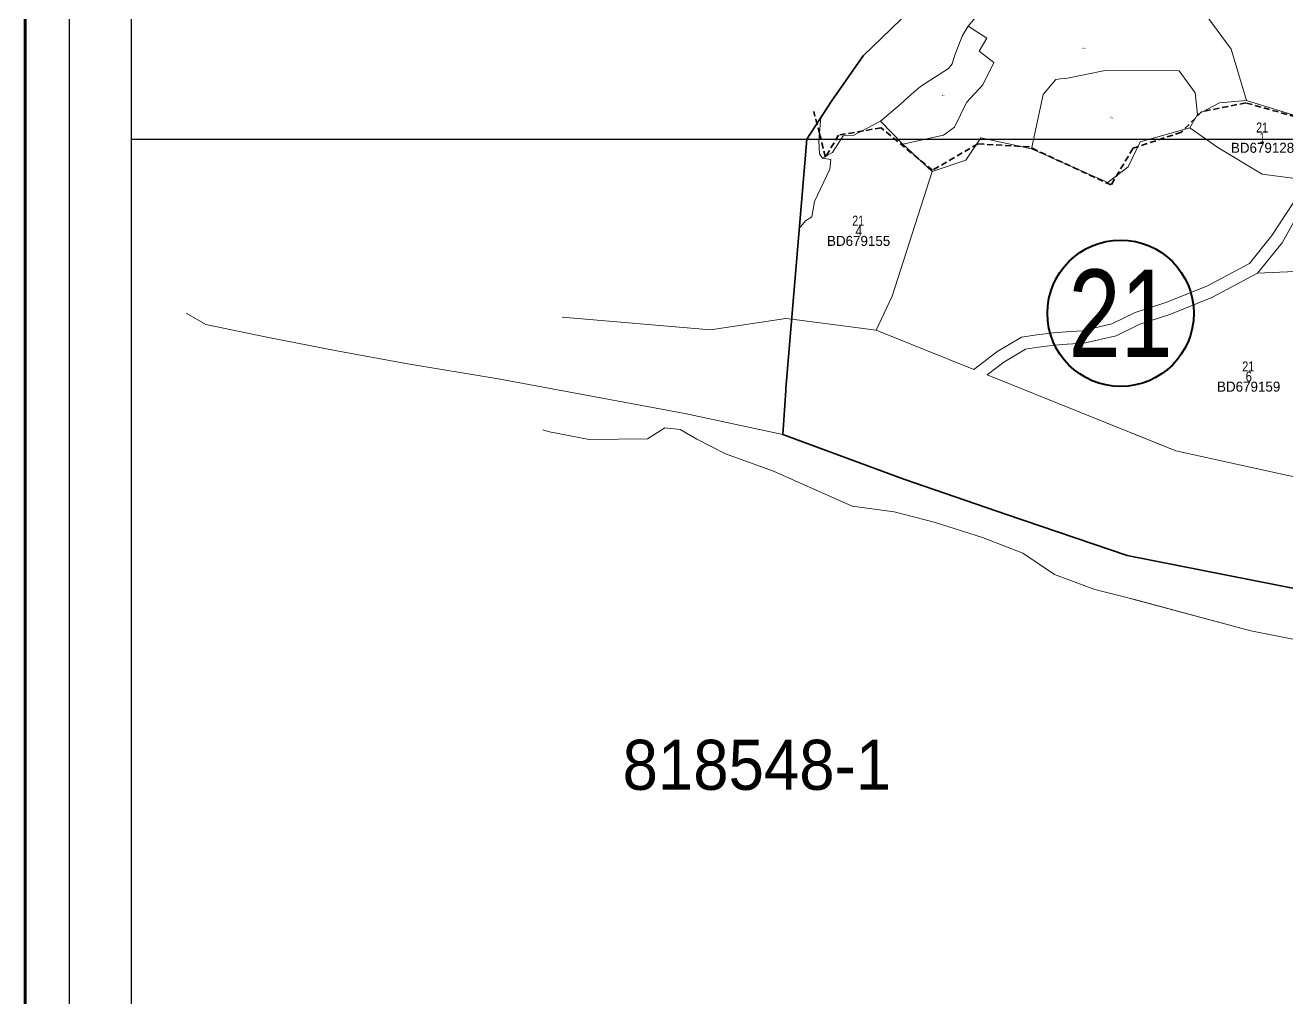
# Model space of a CAD drawing. Header units: metres. Extents: x 547915 to 556085, y 1814738 to 1822008.
# Drawn here: x 547915 to 548924, y 1817314 to 1818091 of the extents above; entities that cross this region are included whole.
import ezdxf
from ezdxf.enums import TextEntityAlignment as Align

# ---------------------------------------------------------------- set-up
doc = ezdxf.new("R2010")
doc.units = ezdxf.units.M
doc.header["$LTSCALE"] = 1.6
doc.linetypes.add('MEDIUM_DASHED', pattern=[4.5, 3, -1.5])
for name, color, linetype, lineweight in [('10', 7, 'Continuous', 13), ('32', 7, 'Continuous', 13), ('34', 7, 'MEDIUM_DASHED', 35), ('40', 7, 'Continuous', 35), ('46', 7, 'Continuous', 35), ('54', 7, 'Continuous', 25), ('63', 7, 'Continuous', 40)]:
    doc.layers.add(name, color=color, linetype=linetype, lineweight=lineweight)
doc.layers.add('20', color=7, linetype='Continuous')
doc.layers.add('55', color=7, linetype='Continuous')

msp = doc.modelspace()

# ---------------------------------------------------------------- linework, layer by layer
at = {"layer": '10'}
for p, q in [((548891.63, 1818031), (548955.22, 1818011.21)), ((548598.89, 1818014.44), (548616.87, 1817996.04))]:
    msp.add_line(p, q, dxfattribs=at)
for points in [[(548714.05, 1818152.92), (548697.36, 1818124.6), (548668.93, 1818090.31)], [(548891.63, 1818031), (548879.25, 1818072.1), (548860.62, 1818097.34), (548863.26, 1818118.43), (548854.93, 1818122.03), (548847.46, 1818132.64), (548836.11, 1818153.66)], [(548668.93, 1818090.31), (548664.07, 1818082.43), (548658.43, 1818067.16), (548656.12, 1818060.29), (548653.39, 1818056.67), (548630.84, 1818042.04), (548621.54, 1818034.06), (548614.51, 1818027.74), (548598.89, 1818014.44)], [(548668.93, 1818090.31), (548683.88, 1818080.8), (548677.75, 1818070.29), (548689.45, 1818061.36), (548680.7, 1818043.49), (548667.66, 1818029.46), (548658.07, 1818009.73), (548649.21, 1818003.17), (548616.87, 1817996.04)], [(548719.57, 1817992.47), (548729.03, 1818035.64), (548739.02, 1818047.74), (548746.42, 1818048.88), (548746.99, 1818048.57), (548778.56, 1818055.06), (548837.75, 1818054.62), (548850.51, 1818037.15), (548852.24, 1818019.67)], [(548846.21, 1818009.21), (548852.24, 1818019.67), (548870, 1818029), (548891.63, 1818031), (548955.22, 1818011.21)], [(548852.24, 1818019.67), (548870, 1818029), (548891.63, 1818031)], [(548551.27, 1818017.59), (548549.53, 1817998.61), (548550.18, 1817988.36), (548552.58, 1817984.91), (548560.43, 1817989.46), (548569.02, 1818002.75), (548577.1, 1818003.09), (548598.89, 1818014.44)], [(548551.27, 1818017.59), (548549.53, 1817998.61), (548550.18, 1817988.36), (548552.58, 1817984.91)], [(548640.08, 1817974.31), (548616.87, 1817996.04), (548598.89, 1818014.44), (548577.1, 1818003.09), (548569.02, 1818002.75), (548560.43, 1817989.46), (548552.58, 1817984.91)], [(548852.24, 1818019.67), (548846.21, 1818009.21), (548806.43, 1817997.93), (548797, 1817978.02), (548780.59, 1817965.5), (548719.57, 1817992.47)], [(548616.87, 1817996.04), (548640.08, 1817974.31), (548667.07, 1817983.27), (548679.15, 1818001.05), (548719.57, 1817992.47)], [(548640.08, 1817974.31), (548667.07, 1817983.27), (548679.15, 1818001.05), (548719.57, 1817992.47), (548780.59, 1817965.5), (548797, 1817978.02), (548806.43, 1817997.93), (548846.21, 1818009.21)], [(548940.91, 1817967.17), (548904, 1817972), (548868.58, 1817993.48), (548846.21, 1818009.21)], [(548552.58, 1817984.91), (548559.19, 1817983.79), (548558.27, 1817976.01), (548546.01, 1817950.36), (548544.03, 1817938.07), (548539.03, 1817934.72), (548533.98, 1817928.78)], [(548640.08, 1817974.31), (548608.26, 1817874.65), (548595.45, 1817847.53)], [(548900.47, 1817892.89), (548942.31, 1817894.88), (548986.01, 1817881.32), (549022.88, 1817868.28)]]:
    msp.add_lwpolyline(points, dxfattribs=at)
at = {"layer": '32'}
for points in [[(548711.51, 1817841.87), (548724, 1817843.69), (548737.16, 1817845.27), (548747.43, 1817846.07), (548760.04, 1817846.82), (548783.89, 1817852.42), (548802.4, 1817861.63), (548826.93, 1817869.43), (548859.7, 1817882.56), (548893.95, 1817900.77), (548911.9, 1817922.94), (548940.91, 1817967.17)], [(548900.47, 1817892.89), (548920.1, 1817917.18), (548945.32, 1817962.83)], [(548714.88, 1817832.23), (548725.32, 1817833.79), (548738.14, 1817835.33), (548748.13, 1817836.09), (548761.5, 1817836.9), (548787.31, 1817842.94), (548806.16, 1817852.31), (548830.31, 1817860.01), (548863.92, 1817873.46), (548900.47, 1817892.89)], [(548527.93, 1817856.2), (548523.29, 1817856.8), (548462.93, 1817847.69), (548344.39, 1817857.74)], [(548711.51, 1817841.87), (548692.01, 1817830.2), (548673.51, 1817816.07), (548595.45, 1817847.53), (548527.93, 1817856.2)], [(548714.88, 1817832.23), (548697.61, 1817821.88), (548684.19, 1817811.77)], [(548987.7, 1817717.46), (548835, 1817751), (548684.19, 1817811.77)], [(548962.38, 1817593.85), (548894.94, 1817607.17), (548836.46, 1817622.83), (548793.74, 1817634.3), (548770.27, 1817640.17), (548738.14, 1817652.12), (548712.82, 1817669.28), (548680.42, 1817681.63), (548641.89, 1817694.02), (548609.87, 1817702.22), (548576.12, 1817706.65), (548513.38, 1817734.72), (548474.96, 1817748.51), (548452.04, 1817760.19), (548438.71, 1817768.04), (548426.54, 1817769.28), (548412.65, 1817760.45), (548365.86, 1817759.98), (548334.18, 1817766.26), (548328.8, 1817767.8)], [(548987.7, 1817717.46), (548835, 1817751), (548800, 1817765.1)], [(548800, 1817632.62), (548860.35, 1817616.43), (548894.94, 1817607.17), (548962.38, 1817593.85), (548984, 1817594.65), (549006.11, 1817596.79), (549037.52, 1817596.58), (549068.9, 1817594.85), (549106.64, 1817587.32)]]:
    msp.add_lwpolyline(points, dxfattribs=at)
at = {"layer": '34'}
msp.add_lwpolyline([(548958.49, 1818010.15), (548890.97, 1818029.08), (548855.83, 1818022.05), (548839.44, 1818005.64), (548800.79, 1817992.75), (548783.23, 1817963.45), (548717.65, 1817993.92), (548676.66, 1817996.27), (548640.36, 1817975.17), (548599.37, 1818009.16), (548565.41, 1818003.3), (548554.87, 1817985.72), (548550.19, 1818004.47), (548545.5, 1818022.05)], dxfattribs=at)
at = {"layer": '34', "linetype": 'Continuous', "lineweight": 40}
msp.add_circle((548790.885, 1817860.893), 58.489, dxfattribs=at)
at = {"layer": '40', "lineweight": 13}
msp.add_lwpolyline([(548520.85, 1817763.94), (548442.37, 1817780.67), (548294.85, 1817808.3), (548219.27, 1817820.66), (548164.05, 1817830.84), (548108.09, 1817841.75), (548059.41, 1817851.93), (548043.64, 1817861.04)], dxfattribs=at)
at = {"layer": '40'}
msp.add_lwpolyline([(548520.85, 1817763.94), (548617.47, 1817728.33), (548699.58, 1817699.97), (548796.23, 1817667.25), (548996.05, 1817627.97), (549058.94, 1817616.51), (549163.58, 1817604.14), (549309.97, 1817588.71), (549393.54, 1817583.62), (549477.83, 1817558.17), (549682.74, 1817472.35), (549741.6, 1817444), (549786.66, 1817419.27), (549852.79, 1817369.1), (549971.21, 1817273.84)], dxfattribs=at)
at = {"layer": '46'}
msp.add_lwpolyline([(548652.8, 1818993.23), (548701.92, 1818936.24), (548751.01, 1818892.72), (548766.84, 1818865.67), (548772.58, 1818850.37), (548774.71, 1818832.93), (548770.45, 1818732.79), (548773.86, 1818706.95), (548784.07, 1818678.26), (548838.05, 1818601.12), (548855.56, 1818561.27), (548865.1, 1818500.06), (548860.33, 1818446.79), (548854.68, 1818417.45), (548807.1, 1818328.33), (548734.26, 1818239.64), (548683.07, 1818171.13), (548630, 1818110.18), (548584.92, 1818066.71), (548559.58, 1818030.48), (548539.92, 1818000), (548523.29, 1817800.64), (548523.2, 1817799.29), (548520.85, 1817763.94)], dxfattribs=at)
at = {"layer": '54'}
msp.add_line((548000, 1817000), (548000, 1820000), dxfattribs=at)
msp.add_lwpolyline([(548000, 1818000), (552000, 1818000), (556000, 1818000)], dxfattribs=at)
at = {"layer": '63', "lineweight": 106}
msp.add_lwpolyline([(547915, 1814915), (556085, 1814915), (556085, 1821485), (547915, 1821485)], close=True, dxfattribs=at)
at = {"layer": '63', "lineweight": 25}
msp.add_lwpolyline([(547950, 1814950), (556050, 1814950), (556050, 1821450), (547950, 1821450)], close=True, dxfattribs=at)

# ---------------------------------------------------------------- texts
at = {"layer": '20'}
for s, height, p in [('BD679132', 0.5, (548761.085, 1818072.08)), ('BD679144', 0.5, (548648.305, 1818034.61)), ('BD679128', 8, (548904.375, 1817989.17)), ('BD679155', 8, (548581.405, 1817914.74)), ('BD679159', 8, (548893.275, 1817798.25))]:
    msp.add_text(s, height=height, dxfattribs=at).set_placement(p, align=Align.CENTER)
for s, height, width, p in [('22', 0.5, 0.95, (548761.08, 1818072.68)), ('13', 0.5, 0.95, (548761.075, 1818073.28)), ('23', 0.5, 0.95, (548648.295, 1818035.21)), ('13', 0.5, 0.95, (548648.295, 1818035.81)), ('BD679181', 0.5, 0.95, (548783.195, 1818016.67)), ('24', 0.5, 0.95, (548783.22, 1818017.27)), ('13', 0.5, 0.95, (548783.215, 1818017.87)), ('21', 8, 0.8, (548904.02, 1818005.37)), ('1', 8, 0.65, (548904.03, 1817997.27)), ('21', 8, 0.8, (548581.05, 1817930.94)), ('4', 8, 0.9, (548581.555, 1817922.84)), ('21', 8, 0.8, (548892.92, 1817814.45)), ('6', 8, 0.85, (548893.355, 1817806.35))]:
    msp.add_text(s, height=height, dxfattribs=dict(at, width=width)).set_placement(p, align=Align.CENTER)
at = {"layer": '34', "width": 0.8}
msp.add_text('21', height=70, dxfattribs=at).set_placement((548790.875, 1817825.88), align=Align.CENTER)
at = {"layer": '55', "width": 0.95}
msp.add_text('818548-1', height=40, dxfattribs=at).set_placement((548499.995, 1817480), align=Align.CENTER)

doc.saveas('drawing.dxf')
